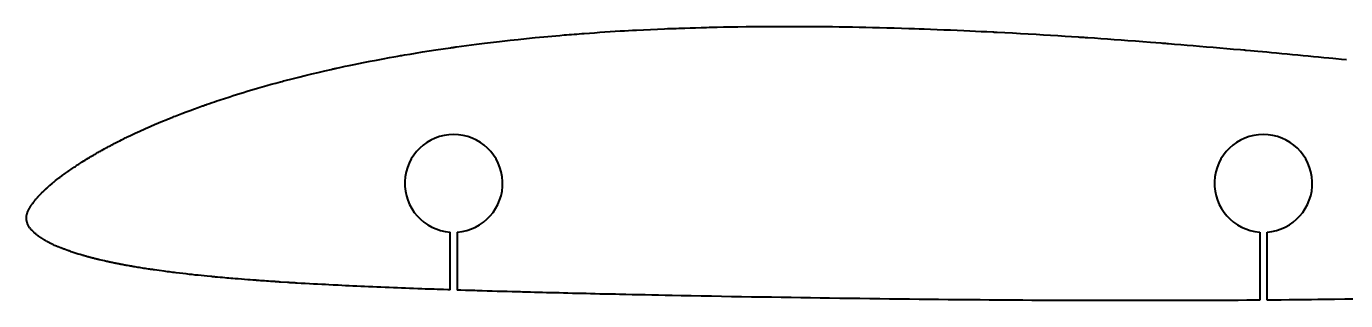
# Model space of a CAD drawing. Header units: millimetres. Extents: x -3 to 433, y 144 to 189.
# Drawn here: x -3.5 to 214.9, y 143.8 to 189.2 of the extents above; entities that cross this region are included whole.
import ezdxf

# ---------------------------------------------------------------- set-up
doc = ezdxf.new("R2010")
doc.units = ezdxf.units.MM
doc.layers.add('Geometries', color=7, linetype='Continuous')

msp = doc.modelspace()

# ---------------------------------------------------------------- linework, layer by layer
at = {"layer": 'Geometries', "linetype": 'Continuous', "lineweight": 40}
for p, q in [((84.83, 187.75), (85.5, 187.81)), ((85.5, 187.81), (85.92, 187.84)), ((85.92, 187.84), (86.34, 187.87)), ((86.34, 187.87), (86.76, 187.91)), ((86.76, 187.91), (87.18, 187.94)), ((87.18, 187.94), (87.6, 187.97)), ((87.6, 187.97), (88.02, 188.01)), ((88.02, 188.01), (88.43, 188.04)), ((88.43, 188.04), (88.84, 188.07)), ((88.84, 188.07), (89.7, 188.13)), ((89.7, 188.13), (90.56, 188.19)), ((90.56, 188.19), (91.43, 188.25)), ((91.43, 188.25), (92.27, 188.31)), ((92.27, 188.31), (93.11, 188.36)), ((93.11, 188.36), (93.96, 188.42)), ((93.96, 188.42), (94.81, 188.47)), ((94.81, 188.47), (95.48, 188.51)), ((95.48, 188.51), (96.15, 188.55)), ((96.15, 188.55), (96.81, 188.58)), ((96.81, 188.58), (97.47, 188.62)), ((97.47, 188.62), (98.64, 188.68)), ((98.64, 188.68), (99.82, 188.73)), ((99.82, 188.73), (100.98, 188.79)), ((100.98, 188.79), (102.14, 188.84)), ((102.14, 188.84), (102.61, 188.86)), ((102.61, 188.86), (103.08, 188.88)), ((103.08, 188.88), (103.56, 188.89)), ((103.56, 188.89), (104.04, 188.91)), ((104.04, 188.91), (104.51, 188.93)), ((104.51, 188.93), (105, 188.95)), ((105, 188.95), (105.48, 188.96)), ((105.48, 188.96), (106.37, 188.99)), ((106.37, 188.99), (107.27, 189.02)), ((107.27, 189.02), (108.18, 189.05)), ((108.18, 189.05), (108.63, 189.06)), ((108.63, 189.06), (109.09, 189.07)), ((109.09, 189.07), (109.53, 189.08)), ((109.53, 189.08), (109.97, 189.09)), ((109.97, 189.09), (110.41, 189.1)), ((110.41, 189.1), (110.85, 189.11)), ((110.85, 189.11), (111.9, 189.14)), ((111.9, 189.14), (112.95, 189.16)), ((112.95, 189.16), (114.28, 189.18)), ((114.28, 189.18), (115.63, 189.2)), ((115.63, 189.2), (115.93, 189.2)), ((115.93, 189.2), (116.22, 189.21)), ((116.22, 189.21), (116.51, 189.21)), ((116.51, 189.21), (116.8, 189.21)), ((116.8, 189.21), (117.1, 189.22)), ((117.1, 189.22), (117.39, 189.22)), ((117.39, 189.22), (117.68, 189.22)), ((117.68, 189.22), (118.91, 189.23)), ((118.91, 189.23), (120.15, 189.24)), ((120.15, 189.24), (121.38, 189.24)), ((121.38, 189.24), (122.57, 189.24)), ((122.57, 189.24), (123.76, 189.24)), ((123.76, 189.24), (124.96, 189.24)), ((124.96, 189.24), (126.16, 189.23)), ((126.16, 189.23), (127.22, 189.22)), ((127.22, 189.22), (128.29, 189.21)), ((128.29, 189.21), (128.57, 189.21)), ((128.57, 189.21), (128.85, 189.21)), ((128.85, 189.21), (129.13, 189.2)), ((129.13, 189.2), (129.41, 189.2)), ((129.41, 189.2), (129.68, 189.2)), ((129.68, 189.2), (129.95, 189.19)), ((129.95, 189.19), (131.04, 189.18)), ((131.04, 189.18), (132.13, 189.16)), ((132.13, 189.16), (133.22, 189.14)), ((133.22, 189.14), (134.32, 189.12)), ((134.32, 189.12), (135.43, 189.1)), ((135.43, 189.1), (136.54, 189.07)), ((136.54, 189.07), (137.73, 189.04)), ((137.73, 189.04), (138.93, 189.01)), ((138.93, 189.01), (140.13, 188.98)), ((140.13, 188.98), (141.34, 188.94)), ((141.34, 188.94), (142.54, 188.9)), ((142.54, 188.9), (142.68, 188.9)), ((142.68, 188.9), (142.81, 188.89)), ((142.81, 188.89), (142.95, 188.89)), ((142.95, 188.89), (143.08, 188.88)), ((143.08, 188.88), (143.22, 188.88)), ((143.22, 188.88), (143.35, 188.87)), ((143.35, 188.87), (143.48, 188.87)), ((143.48, 188.87), (144.28, 188.84)), ((144.28, 188.84), (145.08, 188.81)), ((145.08, 188.81), (146.17, 188.77)), ((146.17, 188.77), (147.26, 188.73)), ((147.26, 188.73), (148.36, 188.69)), ((148.36, 188.69), (149.46, 188.64)), ((149.46, 188.64), (150.57, 188.59)), ((150.57, 188.59), (151.69, 188.54)), ((151.69, 188.54), (152.64, 188.5)), ((152.64, 188.5), (153.58, 188.46)), ((153.58, 188.46), (154.54, 188.41)), ((154.54, 188.41), (155.49, 188.36)), ((155.49, 188.36), (156.44, 188.32)), ((156.44, 188.32), (156.57, 188.31)), ((156.57, 188.31), (156.69, 188.3)), ((156.69, 188.3), (156.82, 188.3)), ((156.82, 188.3), (156.94, 188.29)), ((156.94, 188.29), (157.07, 188.28)), ((157.07, 188.28), (157.19, 188.28)), ((157.19, 188.28), (158.45, 188.21)), ((158.45, 188.21), (159.74, 188.14)), ((159.74, 188.14), (161.04, 188.07)), ((161.04, 188.07), (162.34, 188)), ((162.34, 188), (163.65, 187.92)), ((163.65, 187.92), (164.84, 187.85)), ((164.84, 187.85), (166.03, 187.78)), ((166.03, 187.78), (167.23, 187.7)), ((65.5, 185.52), (66.7, 185.69)), ((66.7, 185.69), (66.85, 185.71)), ((66.85, 185.71), (66.99, 185.73)), ((66.99, 185.73), (67.14, 185.75)), ((67.14, 185.75), (67.28, 185.78)), ((67.28, 185.78), (67.43, 185.8)), ((67.43, 185.8), (67.58, 185.82)), ((67.58, 185.82), (67.72, 185.84)), ((67.72, 185.84), (68.53, 185.95)), ((68.53, 185.95), (69.36, 186.06)), ((69.36, 186.06), (70.19, 186.17)), ((70.19, 186.17), (71.02, 186.28)), ((71.02, 186.28), (71.87, 186.38)), ((71.87, 186.38), (72.35, 186.44)), ((72.35, 186.44), (72.84, 186.5)), ((72.84, 186.5), (73.33, 186.56)), ((73.33, 186.56), (73.82, 186.62)), ((73.82, 186.62), (74.31, 186.68)), ((74.31, 186.68), (74.8, 186.74)), ((74.8, 186.74), (75.27, 186.79)), ((75.27, 186.79), (76.58, 186.94)), ((76.58, 186.94), (77.89, 187.08)), ((77.89, 187.08), (79.31, 187.23)), ((79.31, 187.23), (80.73, 187.37)), ((80.73, 187.37), (82.16, 187.51)), ((82.16, 187.51), (82.83, 187.57)), ((82.83, 187.57), (83.5, 187.63)), ((83.5, 187.63), (84.17, 187.69)), ((84.17, 187.69), (84.83, 187.75)), ((167.23, 187.7), (168.44, 187.63)), ((168.44, 187.63), (169.5, 187.56)), ((169.5, 187.56), (170.57, 187.49)), ((170.57, 187.49), (170.81, 187.47)), ((170.81, 187.47), (171.04, 187.46)), ((171.04, 187.46), (171.27, 187.44)), ((171.27, 187.44), (171.5, 187.43)), ((171.5, 187.43), (171.72, 187.41)), ((171.72, 187.41), (171.95, 187.39)), ((171.95, 187.39), (172.18, 187.38)), ((172.18, 187.38), (173.27, 187.31)), ((173.27, 187.31), (174.36, 187.23)), ((174.36, 187.23), (175.46, 187.15)), ((175.46, 187.15), (176.57, 187.07)), ((176.57, 187.07), (177.68, 186.99)), ((177.68, 186.99), (178.79, 186.91)), ((178.79, 186.91), (180.05, 186.82)), ((180.05, 186.82), (181.31, 186.72)), ((181.31, 186.72), (182.58, 186.62)), ((182.58, 186.62), (183.42, 186.56)), ((183.42, 186.56), (184.27, 186.49)), ((184.27, 186.49), (184.53, 186.47)), ((184.53, 186.47), (184.79, 186.45)), ((184.79, 186.45), (185.04, 186.43)), ((185.04, 186.43), (185.28, 186.41)), ((185.28, 186.41), (185.53, 186.39)), ((185.53, 186.39), (186.55, 186.31)), ((186.55, 186.31), (187.58, 186.23)), ((187.58, 186.23), (188.61, 186.14)), ((188.61, 186.14), (189.64, 186.06)), ((189.64, 186.06), (190.69, 185.97)), ((190.69, 185.97), (191.8, 185.87)), ((191.8, 185.87), (192.92, 185.78)), ((192.92, 185.78), (194.04, 185.68)), ((194.04, 185.68), (195.17, 185.58)), ((195.17, 185.58), (196.31, 185.48)), ((52.32, 183.24), (53.39, 183.45)), ((53.39, 183.45), (54.46, 183.66)), ((54.46, 183.66), (55.54, 183.86)), ((55.54, 183.86), (56.63, 184.06)), ((56.63, 184.06), (57.32, 184.19)), ((57.32, 184.19), (58.01, 184.31)), ((58.01, 184.31), (58.22, 184.35)), ((58.22, 184.35), (58.44, 184.38)), ((58.44, 184.38), (58.66, 184.42)), ((58.66, 184.42), (58.87, 184.46)), ((58.87, 184.46), (59.08, 184.5)), ((59.08, 184.5), (60.01, 184.65)), ((60.01, 184.65), (60.94, 184.81)), ((60.94, 184.81), (62.06, 184.99)), ((62.06, 184.99), (63.17, 185.17)), ((63.17, 185.17), (64.29, 185.34)), ((64.29, 185.34), (65.5, 185.52)), ((196.31, 185.48), (197.46, 185.38)), ((197.46, 185.38), (197.99, 185.34)), ((197.99, 185.34), (198.08, 185.33)), ((198.08, 185.33), (198.16, 185.32)), ((198.16, 185.32), (198.24, 185.31)), ((198.24, 185.31), (198.33, 185.31)), ((198.33, 185.31), (198.41, 185.3)), ((198.41, 185.3), (199.09, 185.24)), ((199.09, 185.24), (199.71, 185.18)), ((199.71, 185.18), (200.33, 185.12)), ((200.33, 185.12), (201.07, 185.06)), ((201.07, 185.06), (201.82, 184.99)), ((201.82, 184.99), (202.57, 184.92)), ((202.57, 184.92), (203.43, 184.84)), ((203.43, 184.84), (204.3, 184.76)), ((204.3, 184.76), (205.17, 184.68)), ((205.17, 184.68), (206.05, 184.59)), ((206.05, 184.59), (206.93, 184.51)), ((206.93, 184.51), (207.83, 184.43)), ((207.83, 184.43), (208.67, 184.35)), ((208.67, 184.35), (209.52, 184.26)), ((209.52, 184.26), (210.38, 184.18)), ((210.38, 184.18), (211.24, 184.1)), ((211.24, 184.1), (212.1, 184.01)), ((212.1, 184.01), (212.74, 183.95)), ((212.74, 183.95), (213.25, 183.9)), ((213.25, 183.9), (214.15, 183.81)), ((214.15, 183.81), (214.97, 183.73)), ((42.67, 181.09), (43.74, 181.35)), ((43.74, 181.35), (44.81, 181.61)), ((44.81, 181.61), (45.89, 181.86)), ((45.89, 181.86), (46.98, 182.11)), ((46.98, 182.11), (47.11, 182.14)), ((47.11, 182.14), (47.25, 182.17)), ((47.25, 182.17), (47.38, 182.2)), ((47.38, 182.2), (47.51, 182.23)), ((47.51, 182.23), (47.64, 182.26)), ((47.64, 182.26), (47.77, 182.29)), ((47.77, 182.29), (47.91, 182.32)), ((47.91, 182.32), (48.64, 182.48)), ((48.64, 182.48), (49.29, 182.62)), ((49.29, 182.62), (49.95, 182.76)), ((49.95, 182.76), (50.74, 182.92)), ((50.74, 182.92), (51.53, 183.08)), ((51.53, 183.08), (52.32, 183.24)), ((34.78, 178.98), (35.53, 179.2)), ((35.53, 179.2), (36.29, 179.41)), ((36.29, 179.41), (37.05, 179.63)), ((37.05, 179.63), (37.81, 179.84)), ((37.81, 179.84), (38.59, 180.05)), ((38.59, 180.05), (38.83, 180.11)), ((38.83, 180.11), (39.08, 180.18)), ((39.08, 180.18), (39.32, 180.24)), ((39.32, 180.24), (39.57, 180.31)), ((39.57, 180.31), (39.81, 180.37)), ((39.81, 180.37), (40.06, 180.43)), ((40.06, 180.43), (40.3, 180.5)), ((40.3, 180.5), (40.95, 180.66)), ((40.95, 180.66), (41.6, 180.83)), ((41.6, 180.83), (42.67, 181.09)), ((27.65, 176.74), (28.06, 176.88)), ((28.06, 176.88), (28.41, 176.99)), ((28.41, 176.99), (28.77, 177.11)), ((28.77, 177.11), (29.12, 177.23)), ((29.12, 177.23), (29.49, 177.35)), ((29.49, 177.35), (29.85, 177.47)), ((29.85, 177.47), (30.21, 177.58)), ((30.21, 177.58), (30.76, 177.76)), ((30.76, 177.76), (31.32, 177.94)), ((31.32, 177.94), (31.87, 178.11)), ((31.87, 178.11), (32.46, 178.29)), ((32.46, 178.29), (33.04, 178.47)), ((33.04, 178.47), (33.62, 178.64)), ((33.62, 178.64), (34.2, 178.81)), ((34.2, 178.81), (34.78, 178.98)), ((21.69, 174.57), (22.26, 174.79)), ((22.26, 174.79), (22.95, 175.05)), ((22.95, 175.05), (23.64, 175.31)), ((23.64, 175.31), (24.34, 175.57)), ((24.34, 175.57), (24.93, 175.78)), ((24.93, 175.78), (25.52, 176)), ((25.52, 176), (25.64, 176.04)), ((25.64, 176.04), (25.76, 176.08)), ((25.76, 176.08), (25.87, 176.12)), ((25.87, 176.12), (25.99, 176.16)), ((25.99, 176.16), (26.11, 176.2)), ((26.11, 176.2), (26.22, 176.25)), ((26.22, 176.25), (26.34, 176.29)), ((26.34, 176.29), (26.45, 176.33)), ((26.45, 176.33), (26.85, 176.46)), ((26.85, 176.46), (27.25, 176.6)), ((27.25, 176.6), (27.65, 176.74)), ((16.49, 172.4), (17.11, 172.68)), ((17.11, 172.68), (17.74, 172.95)), ((17.74, 172.95), (18.38, 173.23)), ((18.38, 173.23), (19.03, 173.5)), ((19.03, 173.5), (19.68, 173.76)), ((19.68, 173.76), (19.86, 173.84)), ((19.86, 173.84), (20.04, 173.91)), ((20.04, 173.91), (20.22, 173.98)), ((20.22, 173.98), (20.4, 174.05)), ((20.4, 174.05), (20.58, 174.13)), ((20.58, 174.13), (20.76, 174.2)), ((20.76, 174.2), (20.94, 174.27)), ((20.94, 174.27), (21.12, 174.34)), ((21.12, 174.34), (21.69, 174.57)), ((11.98, 170.27), (12.24, 170.41)), ((12.24, 170.41), (12.5, 170.54)), ((12.5, 170.54), (12.7, 170.64)), ((12.7, 170.64), (12.89, 170.73)), ((12.89, 170.73), (13.08, 170.82)), ((13.08, 170.82), (13.26, 170.91)), ((13.26, 170.91), (13.45, 171.01)), ((13.45, 171.01), (13.64, 171.1)), ((13.64, 171.1), (13.84, 171.19)), ((13.84, 171.19), (14.19, 171.36)), ((14.19, 171.36), (14.54, 171.52)), ((14.54, 171.52), (14.9, 171.69)), ((14.9, 171.69), (15.27, 171.86)), ((15.27, 171.86), (15.65, 172.03)), ((15.65, 172.03), (15.77, 172.08)), ((15.77, 172.08), (15.89, 172.14)), ((15.89, 172.14), (16.01, 172.19)), ((16.01, 172.19), (16.13, 172.25)), ((16.13, 172.25), (16.25, 172.3)), ((16.25, 172.3), (16.37, 172.35)), ((16.37, 172.35), (16.49, 172.4)), ((7.8, 168.01), (7.99, 168.12)), ((7.99, 168.12), (8.15, 168.21)), ((8.15, 168.21), (8.3, 168.3)), ((8.3, 168.3), (8.45, 168.39)), ((8.45, 168.39), (8.61, 168.48)), ((8.61, 168.48), (8.77, 168.57)), ((8.77, 168.57), (8.93, 168.66)), ((8.93, 168.66), (9.21, 168.81)), ((9.21, 168.81), (9.48, 168.96)), ((9.48, 168.96), (9.54, 169)), ((9.54, 169), (9.61, 169.03)), ((9.61, 169.03), (9.67, 169.07)), ((9.67, 169.07), (9.73, 169.1)), ((9.73, 169.1), (9.8, 169.13)), ((9.8, 169.13), (9.86, 169.17)), ((9.86, 169.17), (9.92, 169.2)), ((9.92, 169.2), (10.1, 169.3)), ((10.1, 169.3), (10.28, 169.4)), ((10.28, 169.4), (10.47, 169.49)), ((10.47, 169.49), (10.66, 169.6)), ((10.66, 169.6), (10.86, 169.7)), ((10.86, 169.7), (11.07, 169.81)), ((11.07, 169.81), (11.28, 169.92)), ((11.28, 169.92), (11.49, 170.03)), ((11.49, 170.03), (11.7, 170.14)), ((11.7, 170.14), (11.98, 170.27)), ((4.44, 165.91), (4.63, 166.03)), ((4.63, 166.03), (4.81, 166.16)), ((4.81, 166.16), (5, 166.28)), ((5, 166.28), (5.18, 166.4)), ((5.18, 166.4), (5.36, 166.51)), ((5.36, 166.51), (5.54, 166.63)), ((5.54, 166.63), (5.77, 166.77)), ((5.77, 166.77), (6, 166.92)), ((6, 166.92), (6.24, 167.07)), ((6.24, 167.07), (6.49, 167.23)), ((6.49, 167.23), (6.75, 167.38)), ((6.75, 167.38), (6.97, 167.51)), ((6.97, 167.51), (7.18, 167.64)), ((7.18, 167.64), (7.39, 167.77)), ((7.39, 167.77), (7.6, 167.89)), ((7.6, 167.89), (7.8, 168.01)), ((1.34, 163.67), (1.56, 163.84)), ((1.56, 163.84), (1.79, 164.02)), ((1.79, 164.02), (1.91, 164.11)), ((1.91, 164.11), (2.03, 164.2)), ((2.03, 164.2), (2.13, 164.27)), ((2.13, 164.27), (2.23, 164.35)), ((2.23, 164.35), (2.34, 164.43)), ((2.34, 164.43), (2.46, 164.52)), ((2.46, 164.52), (2.58, 164.61)), ((2.58, 164.61), (2.78, 164.75)), ((2.78, 164.75), (2.97, 164.89)), ((2.97, 164.89), (3.15, 165.02)), ((3.15, 165.02), (3.33, 165.15)), ((3.33, 165.15), (3.52, 165.28)), ((3.52, 165.28), (3.7, 165.4)), ((3.7, 165.4), (3.88, 165.53)), ((3.88, 165.53), (4.07, 165.66)), ((4.07, 165.66), (4.25, 165.78)), ((4.25, 165.78), (4.44, 165.91)), ((-1.04, 161.53), (-0.95, 161.63)), ((-0.95, 161.63), (-0.86, 161.72)), ((-0.86, 161.72), (-0.76, 161.81)), ((-0.76, 161.81), (-0.67, 161.9)), ((-0.67, 161.9), (-0.62, 161.95)), ((-0.62, 161.95), (-0.56, 162.01)), ((-0.56, 162.01), (-0.51, 162.05)), ((-0.51, 162.05), (-0.46, 162.1)), ((-0.46, 162.1), (-0.41, 162.15)), ((-0.41, 162.15), (-0.32, 162.23)), ((-0.32, 162.23), (-0.23, 162.31)), ((-0.23, 162.31), (-0.14, 162.4)), ((-0.14, 162.4), (-0.04, 162.49)), ((-0.04, 162.49), (0.07, 162.59)), ((0.07, 162.59), (0.19, 162.69)), ((0.19, 162.69), (0.3, 162.79)), ((0.3, 162.79), (0.41, 162.89)), ((0.41, 162.89), (0.52, 162.98)), ((0.52, 162.98), (0.62, 163.07)), ((0.62, 163.07), (0.72, 163.15)), ((0.72, 163.15), (0.81, 163.23)), ((0.81, 163.23), (0.85, 163.26)), ((0.85, 163.26), (0.89, 163.3)), ((0.89, 163.3), (0.93, 163.33)), ((0.93, 163.33), (0.97, 163.37)), ((0.97, 163.37), (1.01, 163.4)), ((1.01, 163.4), (1.06, 163.44)), ((1.06, 163.44), (1.1, 163.47)), ((1.1, 163.47), (1.22, 163.57)), ((1.22, 163.57), (1.34, 163.67)), ((-2.8, 159.38), (-2.79, 159.4)), ((-2.79, 159.4), (-2.76, 159.43)), ((-2.76, 159.43), (-2.74, 159.47)), ((-2.74, 159.47), (-2.72, 159.5)), ((-2.72, 159.5), (-2.7, 159.53)), ((-2.7, 159.53), (-2.68, 159.57)), ((-2.68, 159.57), (-2.66, 159.6)), ((-2.66, 159.6), (-2.63, 159.64)), ((-2.63, 159.64), (-2.6, 159.68)), ((-2.6, 159.68), (-2.58, 159.71)), ((-2.58, 159.71), (-2.49, 159.83)), ((-2.49, 159.83), (-2.4, 159.95)), ((-2.4, 159.95), (-2.31, 160.07)), ((-2.31, 160.07), (-2.27, 160.12)), ((-2.27, 160.12), (-2.23, 160.17)), ((-2.23, 160.17), (-2.19, 160.22)), ((-2.19, 160.22), (-2.15, 160.27)), ((-2.15, 160.27), (-2.11, 160.32)), ((-2.11, 160.32), (-2.07, 160.36)), ((-2.07, 160.36), (-2.04, 160.4)), ((-2.04, 160.4), (-2, 160.45)), ((-2, 160.45), (-1.96, 160.5)), ((-1.96, 160.5), (-1.91, 160.56)), ((-1.91, 160.56), (-1.86, 160.62)), ((-1.86, 160.62), (-1.8, 160.69)), ((-1.8, 160.69), (-1.77, 160.73)), ((-1.77, 160.73), (-1.74, 160.76)), ((-1.74, 160.76), (-1.71, 160.8)), ((-1.71, 160.8), (-1.68, 160.83)), ((-1.68, 160.83), (-1.65, 160.86)), ((-1.65, 160.86), (-1.63, 160.89)), ((-1.63, 160.89), (-1.59, 160.93)), ((-1.59, 160.93), (-1.56, 160.96)), ((-1.56, 160.96), (-1.54, 160.99)), ((-1.54, 160.99), (-1.52, 161.01)), ((-1.52, 161.01), (-1.5, 161.03)), ((-1.5, 161.04), (-1.49, 161.05)), ((-1.5, 161.03), (-1.5, 161.04)), ((-1.49, 161.05), (-1.48, 161.06)), ((-1.48, 161.06), (-1.47, 161.07)), ((-1.47, 161.07), (-1.46, 161.09)), ((-1.46, 161.09), (-1.37, 161.18)), ((-1.37, 161.18), (-1.31, 161.24)), ((-1.31, 161.24), (-1.26, 161.3)), ((-1.26, 161.3), (-1.21, 161.36)), ((-1.21, 161.36), (-1.15, 161.42)), ((-1.15, 161.42), (-1.1, 161.47)), ((-1.1, 161.47), (-1.04, 161.53)), ((-3.48, 157.6), (-3.47, 157.67)), ((-3.48, 157.55), (-3.48, 157.6)), ((-3.48, 157.46), (-3.48, 157.55)), ((-3.48, 157.37), (-3.48, 157.46)), ((-3.47, 157.28), (-3.48, 157.37)), ((-3.47, 157.73), (-3.46, 157.8)), ((-3.47, 157.67), (-3.47, 157.73)), ((-3.45, 157.18), (-3.47, 157.28)), ((-3.46, 157.8), (-3.44, 157.86)), ((-3.44, 157.86), (-3.43, 157.91)), ((-3.43, 157.91), (-3.42, 157.98)), ((-3.42, 157.98), (-3.4, 158.04)), ((-3.4, 158.04), (-3.37, 158.13)), ((-3.37, 158.13), (-3.34, 158.23)), ((-3.34, 158.23), (-3.3, 158.32)), ((-3.3, 158.32), (-3.27, 158.41)), ((-3.27, 158.41), (-3.22, 158.52)), ((-3.22, 158.52), (-3.17, 158.64)), ((-3.17, 158.64), (-3.12, 158.76)), ((-3.12, 158.76), (-3.06, 158.89)), ((-3.06, 158.89), (-3, 159.01)), ((-3, 159.01), (-2.94, 159.12)), ((-2.94, 159.12), (-2.88, 159.23)), ((-2.88, 159.23), (-2.87, 159.26)), ((-2.87, 159.26), (-2.85, 159.28)), ((-2.85, 159.28), (-2.84, 159.31)), ((-2.84, 159.31), (-2.82, 159.33)), ((-2.82, 159.33), (-2.81, 159.36)), ((-2.81, 159.36), (-2.8, 159.38)), ((-3.44, 157.1), (-3.45, 157.18)), ((-3.43, 157.02), (-3.44, 157.1)), ((-3.41, 156.94), (-3.43, 157.02)), ((-3.39, 156.87), (-3.41, 156.94)), ((-3.37, 156.79), (-3.39, 156.87)), ((-3.34, 156.71), (-3.37, 156.79)), ((-3.31, 156.61), (-3.34, 156.71)), ((-3.27, 156.49), (-3.31, 156.61)), ((-3.22, 156.38), (-3.27, 156.49)), ((-3.17, 156.27), (-3.22, 156.38)), ((-3.12, 156.16), (-3.17, 156.27)), ((-3.06, 156.06), (-3.12, 156.16)), ((-3, 155.96), (-3.06, 156.06)), ((-2.95, 155.88), (-3, 155.96)), ((-2.89, 155.79), (-2.95, 155.88)), ((-2.82, 155.71), (-2.89, 155.79)), ((-2.75, 155.62), (-2.82, 155.71)), ((-2.69, 155.54), (-2.75, 155.62)), ((-2.62, 155.47), (-2.69, 155.54)), ((-2.55, 155.39), (-2.62, 155.47)), ((-2.49, 155.33), (-2.55, 155.39)), ((-2.43, 155.27), (-2.49, 155.33)), ((-2.38, 155.22), (-2.43, 155.27)), ((-2.32, 155.17), (-2.38, 155.22)), ((-2.27, 155.11), (-2.32, 155.17)), ((-2.19, 155.05), (-2.27, 155.11)), ((-2.11, 154.97), (-2.19, 155.05)), ((66.64, 145.55), (66.64, 155.14)), ((67.84, 155.14), (67.84, 145.51)), ((200.64, 155.14), (200.64, 143.83)), ((201.84, 143.84), (201.84, 155.14)), ((-2.03, 154.9), (-2.11, 154.97)), ((-1.94, 154.83), (-2.03, 154.9)), ((-1.85, 154.75), (-1.94, 154.83)), ((-1.77, 154.69), (-1.85, 154.75)), ((-1.7, 154.62), (-1.77, 154.69)), ((-1.63, 154.57), (-1.7, 154.62)), ((-1.56, 154.51), (-1.63, 154.57)), ((-1.49, 154.46), (-1.56, 154.51)), ((-1.42, 154.41), (-1.49, 154.46)), ((-1.35, 154.35), (-1.42, 154.41)), ((-1.31, 154.33), (-1.35, 154.35)), ((-1.27, 154.3), (-1.31, 154.33)), ((-1.23, 154.27), (-1.27, 154.3)), ((-1.19, 154.25), (-1.23, 154.27)), ((-1.16, 154.22), (-1.19, 154.25)), ((-1.13, 154.2), (-1.16, 154.22)), ((-1.1, 154.18), (-1.13, 154.2)), ((-1.06, 154.15), (-1.1, 154.18)), ((-1, 154.12), (-1.06, 154.15)), ((-0.94, 154.08), (-1, 154.12)), ((-0.88, 154.04), (-0.94, 154.08)), ((-0.84, 154.01), (-0.88, 154.04)), ((-0.8, 153.99), (-0.84, 154.01)), ((-0.77, 153.97), (-0.8, 153.99)), ((-0.73, 153.94), (-0.77, 153.97)), ((-0.69, 153.92), (-0.73, 153.94)), ((-0.66, 153.9), (-0.69, 153.92)), ((-0.59, 153.86), (-0.66, 153.9)), ((-0.53, 153.82), (-0.59, 153.86)), ((-0.46, 153.78), (-0.53, 153.82)), ((-0.39, 153.74), (-0.46, 153.78)), ((-0.33, 153.7), (-0.39, 153.74)), ((-0.26, 153.66), (-0.33, 153.7)), ((-0.19, 153.63), (-0.26, 153.66)), ((-0.13, 153.59), (-0.19, 153.63)), ((-0.07, 153.56), (-0.13, 153.59)), ((-0.01, 153.53), (-0.07, 153.56)), ((0.05, 153.49), (-0.01, 153.53)), ((0.14, 153.45), (0.05, 153.49)), ((0.23, 153.4), (0.14, 153.45)), ((0.32, 153.35), (0.23, 153.4)), ((0.41, 153.31), (0.32, 153.35)), ((0.49, 153.26), (0.41, 153.31)), ((0.56, 153.23), (0.49, 153.26)), ((0.63, 153.19), (0.56, 153.23)), ((0.7, 153.16), (0.63, 153.19)), ((0.78, 153.12), (0.7, 153.16)), ((0.86, 153.08), (0.78, 153.12)), ((0.93, 153.05), (0.86, 153.08)), ((1.01, 153.01), (0.93, 153.05)), ((1.18, 152.93), (1.01, 153.01)), ((1.36, 152.85), (1.18, 152.93)), ((1.54, 152.78), (1.36, 152.85)), ((1.72, 152.7), (1.54, 152.78)), ((1.77, 152.68), (1.72, 152.7)), ((1.82, 152.66), (1.77, 152.68)), ((1.87, 152.64), (1.82, 152.66)), ((1.92, 152.62), (1.87, 152.64)), ((1.97, 152.6), (1.92, 152.62)), ((2.02, 152.58), (1.97, 152.6)), ((2.06, 152.56), (2.02, 152.58)), ((2.11, 152.54), (2.06, 152.56)), ((2.23, 152.5), (2.11, 152.54)), ((2.34, 152.45), (2.23, 152.5)), ((2.4, 152.43), (2.34, 152.45)), ((2.46, 152.41), (2.4, 152.43)), ((2.53, 152.38), (2.46, 152.41)), ((2.58, 152.36), (2.53, 152.38)), ((2.63, 152.34), (2.58, 152.36)), ((2.69, 152.32), (2.63, 152.34)), ((2.76, 152.29), (2.69, 152.32)), ((2.84, 152.27), (2.76, 152.29)), ((2.92, 152.24), (2.84, 152.27)), ((3, 152.21), (2.92, 152.24)), ((3.09, 152.17), (3, 152.21)), ((3.17, 152.14), (3.09, 152.17)), ((3.27, 152.11), (3.17, 152.14)), ((3.32, 152.09), (3.27, 152.11)), ((3.37, 152.07), (3.32, 152.09)), ((3.41, 152.06), (3.37, 152.07)), ((3.45, 152.04), (3.41, 152.06)), ((3.5, 152.03), (3.45, 152.04)), ((3.54, 152.01), (3.5, 152.03)), ((3.58, 152), (3.54, 152.01)), ((3.75, 151.94), (3.58, 152)), ((3.92, 151.88), (3.75, 151.94)), ((4.09, 151.82), (3.92, 151.88)), ((4.26, 151.76), (4.09, 151.82)), ((4.43, 151.7), (4.26, 151.76)), ((4.6, 151.65), (4.43, 151.7)), ((4.77, 151.59), (4.6, 151.65)), ((5.08, 151.49), (4.77, 151.59)), ((5.4, 151.4), (5.08, 151.49)), ((5.73, 151.3), (5.4, 151.4)), ((5.82, 151.27), (5.73, 151.3)), ((5.91, 151.25), (5.82, 151.27)), ((5.99, 151.22), (5.91, 151.25)), ((6.08, 151.2), (5.99, 151.22)), ((6.17, 151.17), (6.08, 151.2)), ((6.26, 151.14), (6.17, 151.17)), ((6.38, 151.11), (6.26, 151.14)), ((6.49, 151.08), (6.38, 151.11)), ((6.61, 151.05), (6.49, 151.08)), ((6.72, 151.02), (6.61, 151.05)), ((6.83, 150.99), (6.72, 151.02)), ((6.95, 150.95), (6.83, 150.99)), ((6.98, 150.95), (6.95, 150.95)), ((7.02, 150.94), (6.98, 150.95)), ((7.06, 150.92), (7.02, 150.94)), ((7.1, 150.91), (7.06, 150.92)), ((7.14, 150.9), (7.1, 150.91)), ((7.18, 150.89), (7.14, 150.9)), ((7.21, 150.88), (7.18, 150.89)), ((7.24, 150.87), (7.21, 150.88)), ((7.29, 150.86), (7.24, 150.87)), ((7.33, 150.85), (7.29, 150.86)), ((7.36, 150.84), (7.33, 150.85)), ((7.38, 150.84), (7.36, 150.84)), ((7.4, 150.83), (7.38, 150.84)), ((7.41, 150.83), (7.4, 150.83)), ((7.43, 150.83), (7.41, 150.83)), ((7.45, 150.82), (7.43, 150.83)), ((7.46, 150.82), (7.45, 150.82)), ((7.48, 150.81), (7.46, 150.82)), ((7.5, 150.81), (7.48, 150.81)), ((7.51, 150.81), (7.5, 150.81)), ((7.63, 150.78), (7.51, 150.81)), ((7.74, 150.75), (7.63, 150.78)), ((7.84, 150.72), (7.74, 150.75)), ((7.94, 150.7), (7.84, 150.72)), ((8.03, 150.68), (7.94, 150.7)), ((8.12, 150.65), (8.03, 150.68)), ((8.2, 150.64), (8.12, 150.65)), ((8.23, 150.63), (8.2, 150.64)), ((8.27, 150.62), (8.23, 150.63)), ((8.31, 150.61), (8.27, 150.62)), ((8.36, 150.6), (8.31, 150.61)), ((8.4, 150.59), (8.36, 150.6)), ((8.44, 150.58), (8.4, 150.59)), ((8.47, 150.57), (8.44, 150.58)), ((8.48, 150.57), (8.47, 150.57)), ((8.51, 150.56), (8.48, 150.57)), ((8.53, 150.55), (8.51, 150.56)), ((8.55, 150.55), (8.53, 150.55)), ((8.57, 150.54), (8.55, 150.55)), ((8.59, 150.54), (8.57, 150.54)), ((8.61, 150.53), (8.59, 150.54)), ((8.64, 150.53), (8.61, 150.53)), ((8.66, 150.52), (8.64, 150.53)), ((8.87, 150.47), (8.66, 150.52)), ((9.17, 150.4), (8.87, 150.47)), ((9.46, 150.34), (9.17, 150.4)), ((9.76, 150.27), (9.46, 150.34)), ((9.79, 150.26), (9.76, 150.27)), ((9.83, 150.26), (9.79, 150.26)), ((9.87, 150.25), (9.83, 150.26)), ((9.92, 150.24), (9.87, 150.25)), ((9.97, 150.23), (9.92, 150.24)), ((10.08, 150.2), (9.97, 150.23)), ((10.18, 150.18), (10.08, 150.2)), ((10.27, 150.16), (10.18, 150.18)), ((10.36, 150.14), (10.27, 150.16)), ((10.44, 150.13), (10.36, 150.14)), ((10.51, 150.11), (10.44, 150.13)), ((10.57, 150.1), (10.51, 150.11)), ((10.62, 150.09), (10.57, 150.1)), ((10.64, 150.08), (10.62, 150.09)), ((10.65, 150.08), (10.64, 150.08)), ((10.67, 150.08), (10.65, 150.08)), ((10.69, 150.07), (10.67, 150.08)), ((10.7, 150.07), (10.69, 150.07)), ((10.72, 150.07), (10.7, 150.07)), ((10.74, 150.06), (10.72, 150.07)), ((10.88, 150.03), (10.74, 150.06)), ((11.03, 150), (10.88, 150.03)), ((11.19, 149.97), (11.03, 150)), ((11.35, 149.94), (11.19, 149.97)), ((11.51, 149.9), (11.35, 149.94)), ((11.67, 149.87), (11.51, 149.9)), ((11.8, 149.84), (11.67, 149.87)), ((11.93, 149.82), (11.8, 149.84)), ((12.04, 149.8), (11.93, 149.82)), ((12.15, 149.78), (12.04, 149.8)), ((12.26, 149.75), (12.15, 149.78)), ((12.38, 149.73), (12.26, 149.75)), ((12.51, 149.71), (12.38, 149.73)), ((12.57, 149.7), (12.51, 149.71)), ((12.62, 149.69), (12.57, 149.7)), ((12.67, 149.68), (12.62, 149.69)), ((12.71, 149.67), (12.67, 149.68)), ((12.76, 149.66), (12.71, 149.67)), ((12.8, 149.65), (12.76, 149.66)), ((12.85, 149.64), (12.8, 149.65)), ((13.04, 149.61), (12.85, 149.64)), ((13.24, 149.57), (13.04, 149.61)), ((13.55, 149.52), (13.24, 149.57)), ((13.57, 149.51), (13.55, 149.52)), ((13.6, 149.51), (13.57, 149.51)), ((13.64, 149.5), (13.6, 149.51)), ((13.68, 149.49), (13.64, 149.5)), ((13.72, 149.49), (13.68, 149.49)), ((13.76, 149.48), (13.72, 149.49)), ((13.79, 149.47), (13.76, 149.48)), ((13.85, 149.46), (13.79, 149.47)), ((13.9, 149.46), (13.85, 149.46)), ((13.95, 149.45), (13.9, 149.46)), ((13.98, 149.44), (13.95, 149.45)), ((14.01, 149.44), (13.98, 149.44)), ((14.03, 149.43), (14.01, 149.44)), ((14.05, 149.43), (14.03, 149.43)), ((14.06, 149.43), (14.05, 149.43)), ((14.07, 149.43), (14.06, 149.43)), ((14.08, 149.42), (14.07, 149.43)), ((14.11, 149.42), (14.08, 149.42)), ((14.3, 149.39), (14.11, 149.42)), ((14.52, 149.35), (14.3, 149.39)), ((14.75, 149.31), (14.52, 149.35)), ((14.98, 149.27), (14.75, 149.31)), ((15.22, 149.23), (14.98, 149.27)), ((15.47, 149.19), (15.22, 149.23)), ((15.72, 149.15), (15.47, 149.19)), ((15.98, 149.11), (15.72, 149.15)), ((16.22, 149.08), (15.98, 149.11)), ((16.47, 149.04), (16.22, 149.08)), ((16.73, 149), (16.47, 149.04)), ((16.89, 148.98), (16.73, 149)), ((17.06, 148.95), (16.89, 148.98)), ((17.23, 148.93), (17.06, 148.95)), ((17.4, 148.9), (17.23, 148.93)), ((17.55, 148.88), (17.4, 148.9)), ((17.7, 148.86), (17.55, 148.88)), ((18.49, 148.74), (17.7, 148.86)), ((19.3, 148.63), (18.49, 148.74)), ((19.59, 148.59), (19.3, 148.63)), ((19.89, 148.55), (19.59, 148.59)), ((20.18, 148.52), (19.89, 148.55)), ((20.48, 148.48), (20.18, 148.52)), ((20.78, 148.44), (20.48, 148.48)), ((21.05, 148.41), (20.78, 148.44)), ((21.33, 148.37), (21.05, 148.41)), ((21.86, 148.31), (21.33, 148.37)), ((22.4, 148.24), (21.86, 148.31)), ((22.95, 148.18), (22.4, 148.24)), ((23.5, 148.12), (22.95, 148.18)), ((23.98, 148.07), (23.5, 148.12)), ((24.46, 148.01), (23.98, 148.07)), ((24.95, 147.96), (24.46, 148.01)), ((25.45, 147.91), (24.95, 147.96)), ((25.95, 147.86), (25.45, 147.91)), ((26.45, 147.81), (25.95, 147.86)), ((27.05, 147.75), (26.45, 147.81)), ((27.17, 147.74), (27.05, 147.75)), ((27.3, 147.73), (27.17, 147.74)), ((27.43, 147.72), (27.3, 147.73)), ((27.56, 147.71), (27.43, 147.72)), ((27.68, 147.69), (27.56, 147.71)), ((27.79, 147.68), (27.68, 147.69)), ((28.17, 147.65), (27.79, 147.68)), ((28.57, 147.61), (28.17, 147.65)), ((28.97, 147.58), (28.57, 147.61)), ((29.37, 147.54), (28.97, 147.58)), ((29.7, 147.51), (29.37, 147.54)), ((30.03, 147.48), (29.7, 147.51)), ((30.36, 147.45), (30.03, 147.48)), ((30.7, 147.43), (30.36, 147.45)), ((31.05, 147.4), (30.7, 147.43)), ((31.58, 147.35), (31.05, 147.4)), ((32.11, 147.31), (31.58, 147.35)), ((32.63, 147.27), (32.11, 147.31)), ((33.15, 147.23), (32.63, 147.27)), ((33.57, 147.19), (33.15, 147.23)), ((33.98, 147.16), (33.57, 147.19)), ((34.39, 147.13), (33.98, 147.16)), ((34.49, 147.13), (34.39, 147.13)), ((34.58, 147.12), (34.49, 147.13)), ((34.67, 147.11), (34.58, 147.12)), ((34.76, 147.11), (34.67, 147.11)), ((34.86, 147.1), (34.76, 147.11)), ((34.95, 147.09), (34.86, 147.1)), ((35.05, 147.09), (34.95, 147.09)), ((35.33, 147.06), (35.05, 147.09)), ((35.62, 147.04), (35.33, 147.06)), ((35.92, 147.02), (35.62, 147.04)), ((36.25, 147), (35.92, 147.02)), ((36.58, 146.98), (36.25, 147)), ((36.92, 146.95), (36.58, 146.98)), ((37.27, 146.93), (36.92, 146.95)), ((37.62, 146.91), (37.27, 146.93)), ((37.76, 146.9), (37.62, 146.91)), ((37.9, 146.89), (37.76, 146.9)), ((38.04, 146.88), (37.9, 146.89)), ((38.17, 146.87), (38.04, 146.88)), ((38.3, 146.86), (38.17, 146.87)), ((38.43, 146.85), (38.3, 146.86)), ((38.56, 146.84), (38.43, 146.85)), ((39.72, 146.77), (38.56, 146.84)), ((39.93, 146.76), (39.72, 146.77)), ((40.13, 146.74), (39.93, 146.76)), ((40.33, 146.73), (40.13, 146.74)), ((40.53, 146.72), (40.33, 146.73)), ((40.74, 146.71), (40.53, 146.72)), ((40.94, 146.69), (40.74, 146.71)), ((41.14, 146.68), (40.94, 146.69)), ((41.34, 146.67), (41.14, 146.68)), ((42, 146.63), (41.34, 146.67)), ((42.67, 146.59), (42, 146.63)), ((43.35, 146.55), (42.67, 146.59)), ((44.03, 146.51), (43.35, 146.55)), ((44.72, 146.47), (44.03, 146.51)), ((45.41, 146.44), (44.72, 146.47)), ((46, 146.41), (45.41, 146.44)), ((46.6, 146.37), (46, 146.41)), ((47.27, 146.34), (46.6, 146.37)), ((47.65, 146.32), (47.27, 146.34)), ((47.86, 146.31), (47.65, 146.32)), ((47.9, 146.31), (47.86, 146.31)), ((47.94, 146.31), (47.9, 146.31)), ((47.98, 146.3), (47.94, 146.31)), ((48.02, 146.3), (47.98, 146.3)), ((48.05, 146.3), (48.02, 146.3)), ((48.09, 146.3), (48.05, 146.3)), ((48.13, 146.3), (48.09, 146.3)), ((48.73, 146.27), (48.13, 146.3)), ((49.33, 146.24), (48.73, 146.27)), ((49.95, 146.21), (49.33, 146.24)), ((50.56, 146.18), (49.95, 146.21)), ((51.2, 146.15), (50.56, 146.18)), ((51.85, 146.12), (51.2, 146.15)), ((52.5, 146.09), (51.85, 146.12)), ((53.16, 146.06), (52.5, 146.09)), ((53.83, 146.03), (53.16, 146.06)), ((54.51, 146), (53.83, 146.03)), ((55.19, 145.98), (54.51, 146)), ((55.88, 145.95), (55.19, 145.98)), ((56.58, 145.92), (55.88, 145.95)), ((57.29, 145.89), (56.58, 145.92)), ((57.94, 145.86), (57.29, 145.89)), ((58.59, 145.84), (57.94, 145.86)), ((59.25, 145.81), (58.59, 145.84)), ((59.92, 145.79), (59.25, 145.81)), ((60.6, 145.76), (59.92, 145.79)), ((61.28, 145.74), (60.6, 145.76)), ((61.96, 145.71), (61.28, 145.74)), ((62.52, 145.69), (61.96, 145.71)), ((63.09, 145.67), (62.52, 145.69)), ((63.65, 145.65), (63.09, 145.67)), ((63.71, 145.65), (63.65, 145.65)), ((63.76, 145.65), (63.71, 145.65)), ((63.81, 145.65), (63.76, 145.65)), ((63.85, 145.64), (63.81, 145.65)), ((63.9, 145.64), (63.85, 145.64)), ((63.94, 145.64), (63.9, 145.64)), ((63.99, 145.64), (63.94, 145.64)), ((64.03, 145.64), (63.99, 145.64)), ((64.49, 145.62), (64.03, 145.64)), ((65.01, 145.6), (64.49, 145.62)), ((65.53, 145.59), (65.01, 145.6)), ((66.25, 145.56), (65.53, 145.59)), ((66.64, 145.55), (66.25, 145.56)), ((68.44, 145.49), (67.84, 145.51)), ((69.19, 145.47), (68.44, 145.49)), ((69.94, 145.44), (69.19, 145.47)), ((70.34, 145.43), (69.94, 145.44)), ((70.74, 145.42), (70.34, 145.43)), ((71.14, 145.4), (70.74, 145.42)), ((71.55, 145.39), (71.14, 145.4)), ((71.95, 145.38), (71.55, 145.39)), ((72.79, 145.35), (71.95, 145.38)), ((73.63, 145.33), (72.79, 145.35)), ((74.46, 145.3), (73.63, 145.33)), ((75.28, 145.28), (74.46, 145.3)), ((76.11, 145.26), (75.28, 145.28)), ((76.92, 145.23), (76.11, 145.26)), ((77.6, 145.21), (76.92, 145.23)), ((78.28, 145.2), (77.6, 145.21)), ((78.63, 145.19), (78.28, 145.2)), ((78.97, 145.18), (78.63, 145.19)), ((79.31, 145.17), (78.97, 145.18)), ((79.64, 145.16), (79.31, 145.17)), ((79.97, 145.15), (79.64, 145.16)), ((80.62, 145.13), (79.97, 145.15)), ((81.27, 145.11), (80.62, 145.13)), ((81.93, 145.1), (81.27, 145.11)), ((82.59, 145.08), (81.93, 145.1)), ((83.26, 145.06), (82.59, 145.08)), ((83.98, 145.04), (83.26, 145.06)), ((84.7, 145.03), (83.98, 145.04)), ((85.42, 145.01), (84.7, 145.03)), ((86.15, 144.99), (85.42, 145.01)), ((86.89, 144.97), (86.15, 144.99)), ((87.64, 144.95), (86.89, 144.97)), ((88.39, 144.94), (87.64, 144.95)), ((89.14, 144.92), (88.39, 144.94)), ((89.9, 144.9), (89.14, 144.92)), ((90.67, 144.88), (89.9, 144.9)), ((91.45, 144.86), (90.67, 144.88)), ((92.22, 144.85), (91.45, 144.86)), ((92.39, 144.84), (92.22, 144.85)), ((92.56, 144.84), (92.39, 144.84)), ((92.72, 144.84), (92.56, 144.84)), ((92.89, 144.83), (92.72, 144.84)), ((93.04, 144.83), (92.89, 144.83)), ((93.19, 144.82), (93.04, 144.83)), ((93.35, 144.82), (93.19, 144.82)), ((94.02, 144.81), (93.35, 144.82)), ((94.7, 144.79), (94.02, 144.81)), ((95.73, 144.77), (94.7, 144.79)), ((96.76, 144.75), (95.73, 144.77)), ((97.8, 144.72), (96.76, 144.75)), ((98.91, 144.7), (97.8, 144.72)), ((100.02, 144.68), (98.91, 144.7)), ((101.14, 144.65), (100.02, 144.68)), ((102.26, 144.63), (101.14, 144.65)), ((102.54, 144.63), (102.26, 144.63)), ((102.82, 144.62), (102.54, 144.63)), ((103.1, 144.62), (102.82, 144.62)), ((103.39, 144.61), (103.1, 144.62)), ((104.86, 144.58), (103.39, 144.61)), ((106.53, 144.55), (104.86, 144.58)), ((108.2, 144.52), (106.53, 144.55)), ((109.88, 144.48), (108.2, 144.52)), ((111.55, 144.45), (109.88, 144.48)), ((113.22, 144.42), (111.55, 144.45)), ((114.88, 144.39), (113.22, 144.42)), ((116.54, 144.36), (114.88, 144.39)), ((118.19, 144.34), (116.54, 144.36)), ((119.83, 144.31), (118.19, 144.34)), ((121.46, 144.28), (119.83, 144.31)), ((123.07, 144.26), (121.46, 144.28)), ((124.68, 144.23), (123.07, 144.26)), ((126.28, 144.21), (124.68, 144.23)), ((127.87, 144.18), (126.28, 144.21)), ((129.45, 144.16), (127.87, 144.18)), ((131.13, 144.14), (129.45, 144.16)), ((132.79, 144.11), (131.13, 144.14)), ((134.45, 144.09), (132.79, 144.11)), ((136.11, 144.07), (134.45, 144.09)), ((137.75, 144.05), (136.11, 144.07)), ((139.39, 144.03), (137.75, 144.05)), ((141.02, 144.01), (139.39, 144.03)), ((142.65, 143.99), (141.02, 144.01)), ((144.26, 143.97), (142.65, 143.99)), ((145.87, 143.95), (144.26, 143.97)), ((147.48, 143.94), (145.87, 143.95)), ((149.08, 143.92), (147.48, 143.94)), ((150.41, 143.91), (149.08, 143.92)), ((151.74, 143.9), (150.41, 143.91)), ((153.07, 143.88), (151.74, 143.9)), ((154.39, 143.87), (153.07, 143.88)), ((155.86, 143.86), (154.39, 143.87)), ((157.33, 143.85), (155.86, 143.86)), ((157.65, 143.85), (157.33, 143.85)), ((157.7, 143.85), (157.65, 143.85)), ((157.76, 143.85), (157.7, 143.85)), ((157.82, 143.85), (157.76, 143.85)), ((157.88, 143.85), (157.82, 143.85)), ((157.93, 143.84), (157.88, 143.85)), ((157.99, 143.84), (157.93, 143.84)), ((158.05, 143.84), (157.99, 143.84)), ((159.09, 143.84), (158.05, 143.84)), ((160.26, 143.83), (159.09, 143.84)), ((161.42, 143.82), (160.26, 143.83)), ((162.9, 143.81), (161.42, 143.82)), ((164.38, 143.8), (162.9, 143.81)), ((165.85, 143.8), (164.38, 143.8)), ((167.31, 143.79), (165.85, 143.8)), ((168.76, 143.78), (167.31, 143.79)), ((170.21, 143.78), (168.76, 143.78)), ((171.64, 143.77), (170.21, 143.78)), ((173.04, 143.77), (171.64, 143.77)), ((174.44, 143.76), (173.04, 143.77)), ((175.83, 143.76), (174.44, 143.76)), ((177.21, 143.76), (175.83, 143.76)), ((178.6, 143.76), (177.21, 143.76)), ((179.99, 143.76), (178.6, 143.76)), ((181.37, 143.76), (179.99, 143.76)), ((182.75, 143.76), (181.37, 143.76)), ((184.12, 143.76), (182.75, 143.76)), ((185.15, 143.76), (184.12, 143.76)), ((185.27, 143.76), (185.15, 143.76)), ((185.38, 143.76), (185.27, 143.76)), ((185.5, 143.76), (185.38, 143.76)), ((185.62, 143.76), (185.5, 143.76)), ((185.75, 143.76), (185.62, 143.76)), ((186.55, 143.76), (185.75, 143.76)), ((188.18, 143.77), (186.55, 143.76)), ((189.79, 143.77), (188.18, 143.77)), ((191.26, 143.78), (189.79, 143.77)), ((192.71, 143.78), (191.26, 143.78)), ((194.17, 143.79), (192.71, 143.78)), ((195.61, 143.8), (194.17, 143.79)), ((197.06, 143.81), (195.61, 143.8)), ((198.49, 143.82), (197.06, 143.81)), ((199.92, 143.83), (198.49, 143.82)), ((200.64, 143.83), (199.92, 143.83)), ((202.76, 143.85), (201.84, 143.84)), ((204.18, 143.86), (202.76, 143.85)), ((205.49, 143.87), (204.18, 143.86)), ((206.8, 143.89), (205.49, 143.87)), ((208.1, 143.9), (206.8, 143.89)), ((209.19, 143.91), (208.1, 143.9)), ((210.28, 143.93), (209.19, 143.91)), ((211.5, 143.94), (210.28, 143.93)), ((212.17, 143.95), (211.5, 143.94)), ((212.28, 143.95), (212.17, 143.95)), ((212.39, 143.95), (212.28, 143.95)), ((212.5, 143.96), (212.39, 143.95)), ((212.6, 143.96), (212.5, 143.96)), ((212.71, 143.96), (212.6, 143.96)), ((212.82, 143.96), (212.71, 143.96)), ((212.93, 143.96), (212.82, 143.96)), ((213.03, 143.96), (212.93, 143.96)), ((214.73, 143.99), (213.03, 143.96)), ((216.42, 144.01), (214.73, 143.99))]:
    msp.add_line(p, q, dxfattribs=at)
for centre, start, end in [((67.24, 163.21), 90.0025, 265.7496), ((67.24, 163.21), 274.2505, 89.9975), ((201.24, 163.21), 90.0025, 265.7496), ((201.24, 163.21), 274.2505, 89.9975)]:
    msp.add_arc(centre, 8.1, start, end, dxfattribs=at)

doc.saveas('drawing.dxf')
